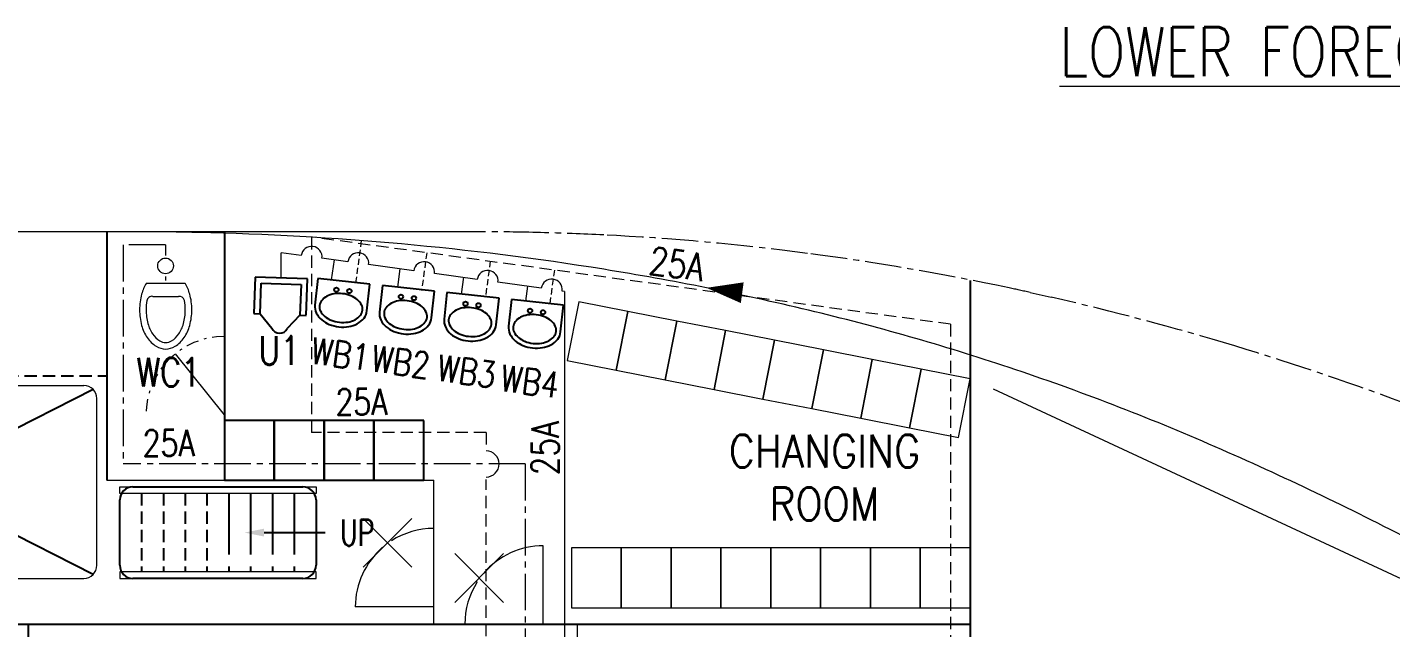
# Model space of a CAD drawing. Extents: x 475189 to 476029, y 1007718 to 1008015.
# Drawn here: x 475738.3 to 475794.2, y 1007798.3 to 1007823 of the extents above; entities that cross this region are included whole.
import ezdxf
from ezdxf.enums import TextEntityAlignment as Align

# ---------------------------------------------------------------- set-up
doc = ezdxf.new("R2010")
doc.units = 0
doc.header["$LTSCALE"] = 2
doc.header["$MEASUREMENT"] = 0
doc.header["$PDMODE"] = 3
doc.header["$PDSIZE"] = -7
for name, pattern in [('CENTER', [2, 1.25, -0.25, 0.25, -0.25]), ('CENTER2', [1.125, 0.75, -0.125, 0.125, -0.125]), ('DASHDOT', [38.1, 12.7, -6.35, 12.7, -6.35]), ('DASHDOT2', [0.5, 0.25, -0.125, 0, -0.125]), ('HIDDEN', [0.375, 0.25, -0.125]), ('HIDDEN2', [0.1875, 0.125, -0.0625])]:
    doc.linetypes.add(name, pattern=pattern)
doc.layers.get('0').update_dxf_attribs({"linetype": 'CONTINUOUS', "lineweight": 0})
for name, color, linetype in [('Furniture', 122, 'CONTINUOUS'), ('LAYER002', 7, 'CONTINUOUS'), ('LAYER006', 7, 'CONTINUOUS'), ('RED-1', 1, 'CONTINUOUS'), ('Ref-1', 6, 'CENTER'), ('Ref-2', 6, 'HIDDEN'), ('TOILET', 4, 'CONTINUOUS'), ('White-1', 7, 'CONTINUOUS'), ('White-2', 7, 'HIDDEN'), ('Yellow-1', 2, 'CONTINUOUS')]:
    doc.layers.add(name, color=color, linetype=linetype)
doc.layers.add('R.B', color=6, linetype='CONTINUOUS', lineweight=0)
doc.layers.add('TEXT', color=1, linetype='CONTINUOUS', lineweight=0)
doc.styles.add('ROMANS', font='ROMANS.SHX')
doc.styles.add('XT03_5', font='romans', dxfattribs={"width": 0.6, "height": 87.5})

# ---------------------------------------------------------------- blocks, each defined once
blk = doc.blocks.new('EXISTING')
at = {"color": 8, "linetype": 'Continuous'}
for p, q in [((475744.3, 1007814.569), (475660.595, 1007814.569)), ((475741.586, 1007814.569), (475741.586, 1007804.383)), ((475756.813, 1007814.569), (475743.275, 1007814.569)), ((475760.35, 1007812.127), (475760.35, 1007787.788)), ((475760.936, 1007811.7), (475760.462, 1007809.291)), ((475762.94, 1007811.306), (475760.936, 1007811.7)), ((475762.466, 1007808.897), (475762.94, 1007811.306)), ((475762.94, 1007811.306), (475762.466, 1007808.897)), ((475764.944, 1007810.912), (475762.94, 1007811.306)), ((475764.944, 1007810.912), (475764.47, 1007808.503)), ((475764.47, 1007808.503), (475764.944, 1007810.912)), ((475766.948, 1007810.518), (475764.944, 1007810.912)), ((475766.474, 1007808.108), (475766.948, 1007810.518)), ((475766.948, 1007810.518), (475766.474, 1007808.108)), ((475768.952, 1007810.123), (475766.948, 1007810.518)), ((475768.952, 1007810.123), (475768.478, 1007807.714)), ((475768.478, 1007807.714), (475768.952, 1007810.123)), ((475770.956, 1007809.729), (475768.952, 1007810.123)), ((475770.956, 1007809.729), (475770.483, 1007807.32)), ((475770.483, 1007807.32), (475770.956, 1007809.729)), ((475772.961, 1007809.335), (475770.956, 1007809.729)), ((475772.487, 1007806.926), (475772.961, 1007809.335)), ((475772.961, 1007809.335), (475772.487, 1007806.926)), ((475774.965, 1007808.941), (475772.961, 1007809.335)), ((475760.462, 1007809.291), (475762.466, 1007808.897)), ((475762.466, 1007808.897), (475764.47, 1007808.503)), ((475774.491, 1007806.532), (475774.965, 1007808.941)), ((475774.965, 1007808.941), (475774.491, 1007806.532)), ((475776.969, 1007808.547), (475774.965, 1007808.941)), ((475726.307, 1007808.269), (475740.648, 1007808.269)), ((475764.47, 1007808.503), (475766.474, 1007808.108)), ((475776.495, 1007806.137), (475776.969, 1007808.547)), ((475741.184, 1007800.898), (475741.184, 1007807.733)), ((475766.474, 1007808.108), (475768.478, 1007807.714)), ((475768.478, 1007807.714), (475770.483, 1007807.32)), ((475777.907, 1007808.138), (475804.712, 1007795.659)), ((475770.483, 1007807.32), (475772.487, 1007806.926)), ((475772.487, 1007806.926), (475774.491, 1007806.532)), ((475774.491, 1007806.532), (475776.495, 1007806.137)), ((475762.671, 1007801.611), (475760.629, 1007801.611)), ((475760.629, 1007801.611), (475760.629, 1007799.156)), ((475762.671, 1007799.156), (475762.671, 1007801.611)), ((475764.714, 1007801.611), (475762.671, 1007801.611)), ((475762.671, 1007801.611), (475762.671, 1007799.156)), ((475766.756, 1007801.611), (475764.714, 1007801.611)), ((475764.714, 1007801.611), (475764.714, 1007799.156)), ((475764.714, 1007799.156), (475764.714, 1007801.611)), ((475768.799, 1007801.611), (475766.756, 1007801.611)), ((475766.756, 1007801.611), (475766.756, 1007799.156)), ((475766.756, 1007799.156), (475766.756, 1007801.611)), ((475768.799, 1007799.156), (475768.799, 1007801.611)), ((475770.841, 1007801.611), (475768.799, 1007801.611)), ((475768.799, 1007801.611), (475768.799, 1007799.156)), ((475772.884, 1007801.611), (475770.841, 1007801.611)), ((475770.841, 1007801.611), (475770.841, 1007799.156)), ((475770.841, 1007799.156), (475770.841, 1007801.611)), ((475772.884, 1007799.156), (475772.884, 1007801.611)), ((475774.926, 1007801.611), (475772.884, 1007801.611)), ((475772.884, 1007801.611), (475772.884, 1007799.156)), ((475776.969, 1007801.611), (475774.926, 1007801.611)), ((475774.926, 1007801.611), (475774.926, 1007799.156)), ((475774.926, 1007799.156), (475774.926, 1007801.611)), ((475776.969, 1007799.156), (475776.969, 1007801.611)), ((475726.307, 1007800.362), (475740.648, 1007800.362)), ((475760.629, 1007799.156), (475762.671, 1007799.156)), ((475762.671, 1007799.156), (475764.714, 1007799.156)), ((475764.714, 1007799.156), (475766.756, 1007799.156)), ((475766.756, 1007799.156), (475768.799, 1007799.156)), ((475768.799, 1007799.156), (475770.841, 1007799.156)), ((475770.841, 1007799.156), (475772.884, 1007799.156)), ((475772.884, 1007799.156), (475774.926, 1007799.156)), ((475774.926, 1007799.156), (475776.969, 1007799.156)), ((475719.07, 1007798.485), (475776.969, 1007798.485))]:
    blk.add_line(p, q, dxfattribs=at)
at = {"color": 8, "linetype": 'HIDDEN'}
for p, q in [((475776.165, 1007810.78), (475749.983, 1007814.354)), ((475749.982, 1007814.346), (475749.982, 1007806.344)), ((475776.165, 1007810.78), (475776.165, 1007773.932)), ((475757.133, 1007806.344), (475749.982, 1007806.344)), ((475757.133, 1007806.344), (475757.133, 1007805.696)), ((475757.133, 1007783.743), (475757.133, 1007804.409))]:
    blk.add_line(p, q, dxfattribs=at)
at = {"color": 8, "linetype": 'CENTER2'}
for p, q in [((475742.256, 1007814.029), (475742.256, 1007805.053)), ((475743.999, 1007814.029), (475742.256, 1007814.029)), ((475743.999, 1007814.029), (475743.999, 1007813.6)), ((475748.741, 1007812.672), (475748.741, 1007813.712)), ((475779.427, 1007812.082), (475780.288, 1007811.888)), ((475758.741, 1007805.053), (475742.256, 1007805.053)), ((475758.741, 1007805.053), (475758.741, 1007787.252))]:
    blk.add_line(p, q, dxfattribs=at)
at = {"color": 8, "linetype": 'HIDDEN2'}
for p, q in [((475752.021, 1007814.206), (475751.783, 1007812.459)), ((475754.701, 1007813.71), (475754.49, 1007812.165)), ((475757.307, 1007813.367), (475757.104, 1007811.88)), ((475759.931, 1007812.996), (475759.739, 1007811.593))]:
    blk.add_line(p, q, dxfattribs=at)
at = {"color": 8}
for p, q in [((475749.557, 1007813.6), (475748.741, 1007813.712)), ((475751.47, 1007813.339), (475750.407, 1007813.484)), ((475750.902, 1007813.417), (475750.789, 1007812.595)), ((475743.999, 1007812.742), (475743.999, 1007812.566)), ((475754.168, 1007812.971), (475752.32, 1007813.223)), ((475753.599, 1007813.048), (475753.497, 1007812.3)), ((475756.771, 1007812.615), (475755.017, 1007812.855)), ((475756.205, 1007812.706), (475756.111, 1007812.016)), ((475743.213, 1007812.459), (475744.795, 1007812.459)), ((475759.397, 1007812.257), (475757.621, 1007812.499)), ((475758.829, 1007812.335), (475758.746, 1007811.729)), ((475760.35, 1007812.127), (475760.247, 1007812.141)), ((475743.482, 1007811.923), (475744.525, 1007811.923)), ((475746.411, 1007807.063), (475744.399, 1007809.573)), ((475741.586, 1007804.383), (475754.989, 1007804.383)), ((475754.989, 1007798.485), (475754.989, 1007804.383)), ((475759.479, 1007798.485), (475759.479, 1007801.702)), ((475754.989, 1007799.192), (475751.772, 1007799.192)), ((475760.886, 1007777.578), (475760.886, 1007798.485))]:
    blk.add_line(p, q, dxfattribs=at)
at = {"color": 8, "linetype": 'ByBlock'}
for p, q in [((475742.122, 1007804.115), (475750.164, 1007804.115)), ((475742.122, 1007803.847), (475742.122, 1007804.115)), ((475750.164, 1007803.847), (475742.122, 1007803.847)), ((475750.164, 1007804.115), (475750.164, 1007803.847)), ((475750.164, 1007800.63), (475742.122, 1007800.63)), ((475742.122, 1007800.63), (475742.122, 1007800.362)), ((475750.164, 1007800.362), (475750.164, 1007800.63)), ((475742.122, 1007800.362), (475750.164, 1007800.362))]:
    blk.add_line(p, q, dxfattribs=at)
at = {"color": 8}
blk.add_lwpolyline([(475766.164, 1007812.272, 0, 0.858, 0), (475767.63, 1007812.072, 0.858, 0.858, 0)], format="xyseb", dxfattribs=at)
blk.add_circle((475743.999, 1007813.171), 0.322, dxfattribs=at)
for centre, radius, start, end in [((475743.274, 1007742.297), 72.272, 89.18614, 90.00134), ((475742.672, 1007704.089), 110.484, 88.62216, 89.15547), ((475742.376, 1007688.534), 126.042, 84.86031, 88.65775), ((475749.982, 1007813.542), 0.429, 352.2264, 172.2264), ((475742.918, 1007694.738), 119.815, 80.85817, 84.85266), ((475751.895, 1007813.281), 0.429, 352.2264, 172.2264), ((475754.592, 1007812.913), 0.429, 352.2264, 172.2264), ((475757.196, 1007812.557), 0.429, 352.2264, 172.2264), ((475743.894, 1007700.752), 113.722, 76.55099, 80.8621), ((475744.68, 1007811.554), 1.724, 148.33, 164.5629), ((475743.328, 1007811.554), 1.724, 15.4371, 31.67), ((475759.822, 1007812.199), 0.429, 352.2264, 172.2264), ((475745.336, 1007811.373), 2.404, 164.5629, 180), ((475745.336, 1007811.373), 2.136, 169.7996, 180), ((475743.449, 1007811.705), 0.22, 81.3363, 172.1265), ((475744.559, 1007811.705), 0.22, 12.7795, 98.6637), ((475742.672, 1007811.373), 2.136, 360, 10.2708), ((475742.672, 1007811.373), 2.404, 0, 15.4371), ((475745.336, 1007811.373), 2.404, 180, 195.4371), ((475745.336, 1007811.373), 2.136, 180, 195.4371), ((475742.672, 1007811.373), 2.136, 344.5629, 360), ((475742.672, 1007811.373), 2.404, 344.5629, 360), ((475747.553, 1007716.067), 97.975, 71.54599, 76.54941), ((475744.68, 1007811.191), 1.724, 195.4371, 213.6901), ((475744.68, 1007811.191), 1.456, 195.4371, 213.6901), ((475743.328, 1007811.191), 1.456, 326.3099, 344.5629), ((475743.328, 1007811.191), 1.724, 326.3099, 344.5629), ((475744.265, 1007810.915), 1.225, 213.6901, 238.1465), ((475744.265, 1007810.915), 0.957, 213.6901, 238.1465), ((475744.004, 1007810.494), 0.462, 238.1465, 270), ((475744.004, 1007810.494), 0.462, 270, 301.8535), ((475743.742, 1007810.915), 0.957, 301.8535, 326.3099), ((475743.742, 1007810.915), 1.225, 301.8535, 326.3099), ((475744.004, 1007810.494), 0.73, 238.1465, 270), ((475744.004, 1007810.494), 0.73, 270, 301.8535), ((475746.7, 1007713.514), 100.667, 66.39078, 71.54516), ((475757.133, 1007805.053), 0.536, 270, 90), ((475733.916, 1007684.284), 132.571, 62.47297, 66.38773), ((475754.989, 1007799.192), 3.217, 90, 122.6057), ((475754.989, 1007799.192), 3.217, 130.6057, 180), ((475759.479, 1007798.485), 3.217, 90, 139.3943), ((475759.479, 1007798.485), 3.217, 147.3943, 180)]:
    blk.add_arc(centre, radius, start, end, dxfattribs=at)
at = {"color": 8, "linetype": 'CENTER2'}
for centre, radius, start, end in [((475756.794, 1007709.306), 105.263, 88.60011, 89.98975), ((475756.824, 1007711.435), 103.133, 87.14899, 88.58801), ((475756.789, 1007710.772), 103.797, 82.519, 87.14787), ((475756.442, 1007708.103), 106.488, 78.00871, 82.52097), ((475756.261, 1007707.159), 107.45, 77.54889, 78.01848), ((475754.796, 1007700.674), 114.098, 73.17872, 77.08981), ((475754.67, 1007700.241), 114.549, 69.28614, 73.18096)]:
    blk.add_arc(centre, radius, start, end, dxfattribs=at)
at = {"color": 8, "linetype": 'DASHDOT2'}
blk.add_arc((475746.411, 1007807.063), 3.217, 90, 180, dxfattribs=at)
at = {"color": 8, "linetype": 'Continuous'}
for centre, start, end in [((475740.648, 1007807.733), 0, 90), ((475740.648, 1007800.898), 270, 0)]:
    blk.add_arc(centre, 0.536, start, end, dxfattribs=at)
for p in [(475753.096, 1007801.818), (475756.853, 1007800.378)]:
    blk.add_point(p, dxfattribs=at)
at = {"layer": 'Furniture', "color": 8}
for p, q in [((475748.454, 1007806.838), (475746.411, 1007806.838)), ((475746.411, 1007806.838), (475746.411, 1007804.383)), ((475748.454, 1007804.383), (475748.454, 1007806.838)), ((475750.496, 1007806.838), (475748.454, 1007806.838)), ((475748.454, 1007806.838), (475748.454, 1007804.383)), ((475752.539, 1007806.838), (475750.496, 1007806.838)), ((475750.496, 1007806.838), (475750.496, 1007804.383)), ((475750.496, 1007804.383), (475750.496, 1007806.838)), ((475754.581, 1007806.838), (475752.539, 1007806.838)), ((475752.539, 1007806.838), (475752.539, 1007804.383)), ((475752.539, 1007804.383), (475752.539, 1007806.838)), ((475754.581, 1007804.383), (475754.581, 1007806.838)), ((475746.411, 1007804.383), (475748.454, 1007804.383)), ((475748.454, 1007804.383), (475750.496, 1007804.383)), ((475750.496, 1007804.383), (475752.539, 1007804.383)), ((475752.539, 1007804.383), (475754.581, 1007804.383))]:
    blk.add_line(p, q, dxfattribs=at)
at = {"layer": 'LAYER002', "color": 8, "linetype": 'Continuous'}
for p, q in [((475776.969, 1007812.571), (475776.969, 1007757.206)), ((475738.37, 1007798.485), (475738.37, 1007744.875))]:
    blk.add_line(p, q, dxfattribs=at)
at = {"layer": 'LAYER006', "color": 8, "linetype": 'DASHDOT'}
for p, q in [((475741.027, 1007800.519), (475725.771, 1007808.269)), ((475725.771, 1007800.362), (475741.027, 1007808.112))]:
    blk.add_line(p, q, dxfattribs=at)
at = {"layer": 'RED-1', "color": 8}
for p, q in [((475741.586, 1007814.569), (475741.586, 1007804.383)), ((475715.853, 1007798.485), (475776.969, 1007798.485))]:
    blk.add_line(p, q, dxfattribs=at)
at = {"layer": 'Ref-1', "color": 8}
for p, q in [((475746.59, 1007803.847), (475746.59, 1007800.63)), ((475747.483, 1007803.847), (475747.483, 1007800.63)), ((475748.377, 1007803.847), (475748.377, 1007800.63)), ((475749.27, 1007803.847), (475749.27, 1007800.63))]:
    blk.add_line(p, q, dxfattribs=at)
at = {"layer": 'Ref-1', "color": 8, "extrusion": (0, 0, -1)}
blk.add_line((475748.034, 1007802.238), (475750.896, 1007802.238), dxfattribs=at)
blk.add_solid([(-475748.034, 1007802.399), (-475747.23, 1007802.238), (-475748.034, 1007802.077)], dxfattribs=at)
at = {"layer": 'Ref-2', "color": 8}
for p, q in [((475743.016, 1007803.847), (475743.016, 1007800.63)), ((475743.909, 1007803.847), (475743.909, 1007800.63)), ((475744.803, 1007803.847), (475744.803, 1007800.63)), ((475745.696, 1007803.847), (475745.696, 1007800.63))]:
    blk.add_line(p, q, dxfattribs=at)
at = {"layer": 'TOILET', "color": 8}
for p, q in [((475747.665, 1007812.709), (475747.614, 1007811.218)), ((475749.817, 1007812.635), (475747.665, 1007812.709)), ((475747.873, 1007811.209), (475747.916, 1007812.459)), ((475747.916, 1007812.459), (475749.55, 1007812.403)), ((475749.55, 1007812.403), (475749.507, 1007811.153)), ((475749.766, 1007811.153), (475749.817, 1007812.635)), ((475750.24, 1007812.655), (475750.121, 1007811.562)), ((475752.372, 1007812.423), (475750.24, 1007812.655)), ((475752.253, 1007811.33), (475752.372, 1007812.423)), ((475752.885, 1007812.367), (475752.766, 1007811.274)), ((475755.017, 1007812.135), (475752.885, 1007812.367)), ((475754.898, 1007811.042), (475755.017, 1007812.135)), ((475755.531, 1007812.079), (475755.412, 1007810.986)), ((475757.663, 1007811.847), (475755.531, 1007812.079)), ((475757.544, 1007810.754), (475757.663, 1007811.847)), ((475758.176, 1007811.791), (475758.057, 1007810.698)), ((475760.308, 1007811.558), (475758.176, 1007811.791)), ((475747.614, 1007811.218), (475747.873, 1007811.209)), ((475747.873, 1007811.209), (475748.353, 1007810.62)), ((475749.507, 1007811.153), (475748.987, 1007810.599)), ((475749.507, 1007811.153), (475749.766, 1007811.144)), ((475760.189, 1007810.466), (475760.308, 1007811.558))]:
    blk.add_line(p, q, dxfattribs=at)
for centre in [(475750.999, 1007812.195), (475751.532, 1007812.137), (475753.644, 1007811.907), (475754.177, 1007811.849), (475756.29, 1007811.619), (475756.823, 1007811.56), (475758.935, 1007811.33), (475759.468, 1007811.272)]:
    blk.add_circle(centre, 0.0881, dxfattribs=at)
for centre, radius, start, end in [((475750.707, 1007811.498), 0.589, 173.7853, 205.6388), ((475750.707, 1007811.498), 0.402, 141.9318, 173.7853), ((475750.921, 1007811.33), 0.674, 117.4754, 141.9318), ((475751.048, 1007811.087), 0.948, 99.2224, 117.4754), ((475751.108, 1007810.718), 1.322, 83.7853, 99.2224), ((475751.108, 1007810.718), 1.322, 68.3482, 83.7853), ((475751.246, 1007811.066), 0.948, 50.0953, 68.3482), ((475751.422, 1007811.276), 0.674, 25.6388, 50.0953), ((475751.667, 1007811.394), 0.402, 353.7853, 25.6388), ((475753.567, 1007811.042), 0.674, 117.4754, 141.9318), ((475753.693, 1007810.799), 0.948, 99.2224, 117.4754), ((475753.753, 1007810.43), 1.322, 83.7853, 99.2224), ((475753.753, 1007810.43), 1.322, 68.3482, 83.7853), ((475753.891, 1007810.778), 0.948, 50.0953, 68.3482), ((475750.952, 1007811.616), 0.862, 205.6388, 230.0953), ((475750.707, 1007811.498), 0.402, 173.7853, 205.6388), ((475750.952, 1007811.616), 0.674, 205.6388, 230.0953), ((475751.128, 1007811.827), 0.948, 230.0953, 248.3482), ((475751.453, 1007811.562), 0.674, 297.4754, 321.9318), ((475751.453, 1007811.562), 0.862, 297.4754, 321.9318), ((475751.667, 1007811.394), 0.402, 321.9318, 353.7853), ((475751.667, 1007811.394), 0.589, 321.9318, 353.7853), ((475753.352, 1007811.21), 0.589, 173.7853, 205.6388), ((475753.352, 1007811.21), 0.402, 173.7853, 205.6388), ((475753.352, 1007811.21), 0.402, 141.9318, 173.7853), ((475753.598, 1007811.328), 0.674, 205.6388, 230.0953), ((475754.067, 1007810.988), 0.674, 25.6388, 50.0953), ((475754.313, 1007811.106), 0.402, 321.9318, 353.7853), ((475754.313, 1007811.106), 0.402, 353.7853, 25.6388), ((475754.313, 1007811.106), 0.589, 321.9318, 353.7853), ((475755.998, 1007810.922), 0.402, 141.9318, 173.7853), ((475756.212, 1007810.754), 0.674, 117.4754, 141.9318), ((475756.339, 1007810.511), 0.948, 99.2224, 117.4754), ((475756.398, 1007810.142), 1.322, 83.7853, 99.2224), ((475756.398, 1007810.142), 1.322, 68.3482, 83.7853), ((475756.537, 1007810.49), 0.948, 50.0953, 68.3482), ((475756.712, 1007810.7), 0.674, 25.6388, 50.0953), ((475758.857, 1007810.466), 0.674, 117.4754, 141.9318), ((475758.984, 1007810.223), 0.948, 99.2224, 117.4754), ((475759.044, 1007809.854), 1.322, 83.7853, 99.2224), ((475759.044, 1007809.854), 1.322, 68.3482, 83.7853), ((475759.182, 1007810.202), 0.948, 50.0953, 68.3482), ((475748.676, 1007810.763), 0.352, 203.8578, 332.2056), ((475751.128, 1007811.827), 1.136, 230.0953, 248.3482), ((475751.266, 1007812.174), 1.51, 248.3482, 263.7853), ((475751.266, 1007812.174), 1.322, 248.3482, 263.7853), ((475751.266, 1007812.174), 1.51, 263.7853, 279.2224), ((475751.266, 1007812.174), 1.322, 263.7853, 279.2224), ((475751.326, 1007811.805), 0.948, 279.2224, 297.4754), ((475751.326, 1007811.805), 1.136, 279.2224, 297.4754), ((475753.598, 1007811.328), 0.862, 205.6388, 230.0953), ((475753.774, 1007811.539), 1.136, 230.0953, 248.3482), ((475753.774, 1007811.539), 0.948, 230.0953, 248.3482), ((475753.912, 1007811.886), 1.51, 248.3482, 263.7853), ((475753.912, 1007811.886), 1.322, 248.3482, 263.7853), ((475753.912, 1007811.886), 1.322, 263.7853, 279.2224), ((475753.972, 1007811.517), 0.948, 279.2224, 297.4754), ((475753.972, 1007811.517), 1.136, 279.2224, 297.4754), ((475754.098, 1007811.274), 0.674, 297.4754, 321.9318), ((475754.098, 1007811.274), 0.862, 297.4754, 321.9318), ((475755.998, 1007810.922), 0.589, 173.7853, 205.6388), ((475756.243, 1007811.04), 0.862, 205.6388, 230.0953), ((475755.998, 1007810.922), 0.402, 173.7853, 205.6388), ((475756.243, 1007811.04), 0.674, 205.6388, 230.0953), ((475756.419, 1007811.25), 0.948, 230.0953, 248.3482), ((475756.744, 1007810.986), 0.674, 297.4754, 321.9318), ((475756.744, 1007810.986), 0.862, 297.4754, 321.9318), ((475756.958, 1007810.818), 0.402, 321.9318, 353.7853), ((475756.958, 1007810.818), 0.402, 353.7853, 25.6388), ((475756.958, 1007810.818), 0.589, 321.9318, 353.7853), ((475758.643, 1007810.634), 0.589, 173.7853, 205.6388), ((475758.643, 1007810.634), 0.402, 173.7853, 205.6388), ((475758.643, 1007810.634), 0.402, 141.9318, 173.7853), ((475758.889, 1007810.752), 0.674, 205.6388, 230.0953), ((475759.358, 1007810.412), 0.674, 25.6388, 50.0953), ((475759.603, 1007810.53), 0.402, 321.9318, 353.7853), ((475759.603, 1007810.53), 0.402, 353.7853, 25.6388), ((475759.603, 1007810.53), 0.589, 321.9318, 353.7853), ((475753.912, 1007811.886), 1.51, 263.7853, 279.2224), ((475756.419, 1007811.25), 1.136, 230.0953, 248.3482), ((475756.557, 1007811.598), 1.51, 248.3482, 263.7853), ((475756.557, 1007811.598), 1.322, 248.3482, 263.7853), ((475756.557, 1007811.598), 1.51, 263.7853, 279.2224), ((475756.557, 1007811.598), 1.322, 263.7853, 279.2224), ((475756.617, 1007811.229), 0.948, 279.2224, 297.4754), ((475756.617, 1007811.229), 1.136, 279.2224, 297.4754), ((475758.889, 1007810.752), 0.862, 205.6388, 230.0953), ((475759.064, 1007810.962), 1.136, 230.0953, 248.3482), ((475759.064, 1007810.962), 0.948, 230.0953, 248.3482), ((475759.203, 1007811.31), 1.51, 248.3482, 263.7853), ((475759.203, 1007811.31), 1.322, 248.3482, 263.7853), ((475759.203, 1007811.31), 1.322, 263.7853, 279.2224), ((475759.262, 1007810.941), 0.948, 279.2224, 297.4754), ((475759.262, 1007810.941), 1.136, 279.2224, 297.4754), ((475759.389, 1007810.698), 0.674, 297.4754, 321.9318), ((475759.389, 1007810.698), 0.862, 297.4754, 321.9318), ((475759.203, 1007811.31), 1.51, 263.7853, 279.2224)]:
    blk.add_arc(centre, radius, start, end, dxfattribs=at)
at = {"layer": 'White-1', "color": 8, "ltscale": 0.5}
blk.add_line((475746.411, 1007814.569), (475746.411, 1007804.383), dxfattribs=at)
at = {"layer": 'White-2', "color": 8}
blk.add_line((475680.471, 1007808.671), (475741.586, 1007808.671), dxfattribs=at)
at = {"layer": 'Yellow-1', "color": 8}
for p, q in [((475742.658, 1007804.115), (475749.628, 1007804.115)), ((475742.122, 1007800.898), (475742.122, 1007803.578)), ((475750.164, 1007803.578), (475750.164, 1007800.898)), ((475749.628, 1007800.362), (475742.658, 1007800.362))]:
    blk.add_line(p, q, dxfattribs=at)
for centre, start, end in [((475742.658, 1007803.578), 90, 180), ((475749.628, 1007803.578), 0, 90), ((475742.658, 1007800.898), 180, 270), ((475749.628, 1007800.898), 270, 0)]:
    blk.add_arc(centre, 0.536, start, end, dxfattribs=at)
at = {"color": 8, "style": 'ROMANS', "width": 0.8}
for s, height, p in [('%%ULOWER FORECASTLE DECK', 2.01038, (475780.631, 1007820.943)), ('U1', 1.1794, (475747.806, 1007809.117)), ('WC1', 1.1794, (475742.814, 1007808.221)), ('25A', 1.0722, (475750.96, 1007807.062)), ('25A', 1.0722, (475743.056, 1007805.372))]:
    blk.add_text(s, height=height, dxfattribs=at).set_placement(p)
for s, height, rotation, p in [('25A', 1.1258, 352.2264, (475763.759, 1007812.846)), ('WB1', 1.0722, 352.2264, (475749.906, 1007809.183)), ('WB2', 1.0722, 352.2264, (475752.38, 1007808.867)), ('WB3', 1.0722, 352.2264, (475755.079, 1007808.478)), ('WB4', 1.0722, 352.2264, (475757.671, 1007808.061)), ('25A', 1.1258, 90, (475760.121, 1007804.583))]:
    blk.add_text(s, height=height, rotation=rotation, dxfattribs=at).set_placement(p)
at = {"color": 8, "style": 'ROMANS', "width": 0.88}
for s, p in [('CHANGING', (475771, 1007804.911)), ('ROOM', (475771, 1007802.741))]:
    blk.add_text(s, height=1.3403, dxfattribs=at).set_placement(p, align=Align.CENTER)
at = {"color": 8, "linetype": 'ByBlock', "style": 'ROMANS'}
for tag, height, width, p in [('DIRECTION', 0.536, 0.85, (475672.394, 1007828.239)), ('DN', 1.072, 0.708333, (475752.552, 1007802.238))]:
    blk.add_attdef(tag, text='', height=height, dxfattribs=dict(at, width=width)).set_placement(p, align=Align.MIDDLE_RIGHT)
at = {"color": 8, "style": 'XT03_5', "text_generation_flag": 4, "width": 0.6, "flags": 9}
for p, rotation in [((475706.595, 1007775.576), 270), ((475708.817, 1007766.103), 90)]:
    blk.add_attdef('KEYWORD', p, '', height=0.0375, rotation=rotation, dxfattribs=at)
at = {"color": 8, "style": 'XT03_5', "width": 0.6, "flags": 9}
for p, rotation in [((475708.817, 1007775.576), 270), ((475706.595, 1007766.103), 90)]:
    blk.add_attdef('KEYWORD', p, '', height=0.0375, rotation=rotation, dxfattribs=at)
at = {"layer": 'TEXT', "color": 8, "style": 'ROMANS', "width": 0.85, "flags": 8}
blk.add_attdef('WTD', text='', height=1.072, rotation=180, dxfattribs=at).set_placement((475705.173, 1007794.2), align=Align.MIDDLE_CENTER)
blk.add_attdef('WTD', text='', height=1.072, dxfattribs=at).set_placement((475731.4, 1007752.462), align=Align.MIDDLE_CENTER)

msp = doc.modelspace()

# ---------------------------------------------------------------- block references
at = {"layer": 'R.B'}
ref = msp.add_blockref('EXISTING', (0, 0), dxfattribs=at)
ref.add_attrib('DN', 'UP', dxfattribs={"layer": '0', "color": 8, "linetype": 'ByBlock', "height": 1.0722, "style": 'ROMANS', "width": 0.708333}).set_placement((475752.552, 1007802.238), align=Align.MIDDLE_RIGHT)

doc.saveas('drawing.dxf')
